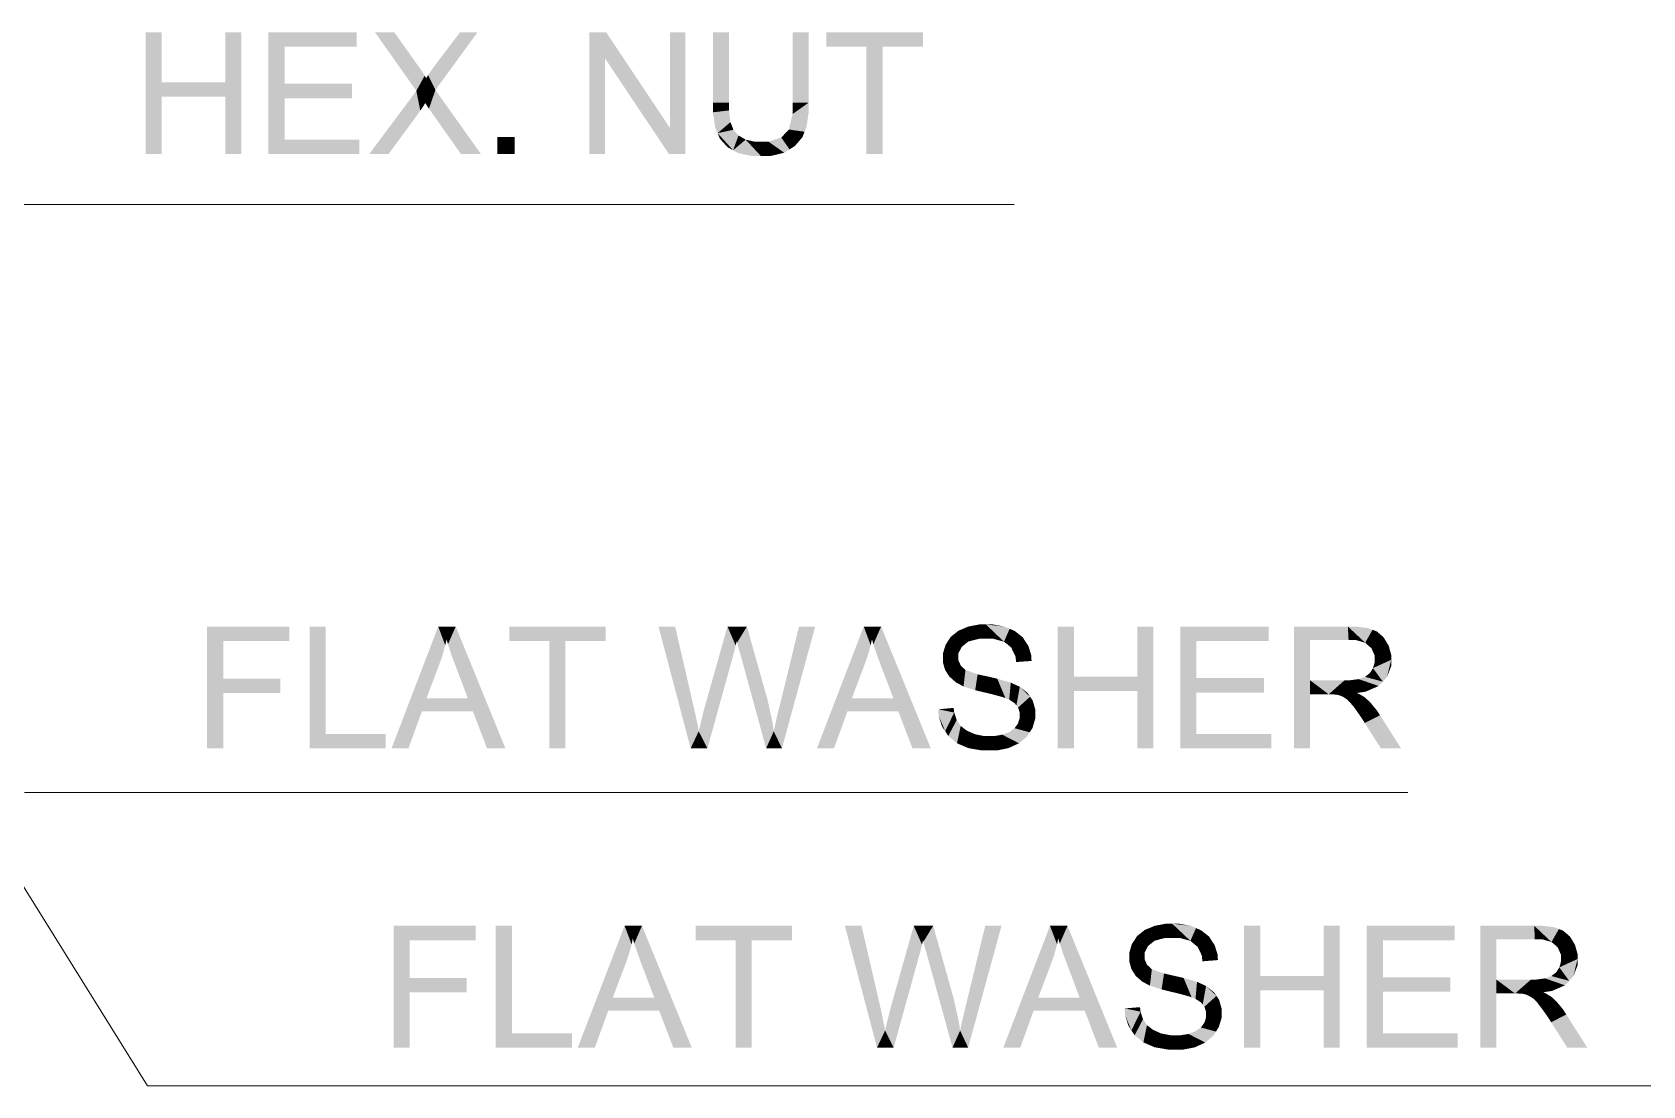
# Model space of a CAD drawing. Header units: millimetres. Extents: x 2 to 579, y 1 to 405.
# Drawn here: x 237.23 to 248.64, y 115.25 to 122.72 of the extents above; entities that cross this region are included whole.
import ezdxf

# ---------------------------------------------------------------- set-up
doc = ezdxf.new("R2010")
doc.units = ezdxf.units.MM
doc.linetypes.add('XKITLINE00', pattern=[0])
doc.layers.add('LinkedObject', color=7, linetype='Continuous', lineweight=0)

# ---------------------------------------------------------------- blocks, each defined once
blk = doc.blocks.new('*A4')
at = {"layer": 'LinkedObject'}
for points in [[(238.144, 122.367), (238.03, 121.858), (238.03, 122.722)], [(238.144, 122.367), (238.03, 122.722), (238.144, 122.722)], [(238.708, 122.722), (238.594, 122.367), (238.594, 122.722)], [(238.594, 122.265), (238.594, 122.367), (238.708, 122.722)], [(238.594, 122.265), (238.708, 122.722), (238.708, 121.858)], [(239.014, 122.356), (238.899, 121.858), (238.899, 122.722)], [(239.014, 122.356), (238.899, 122.722), (239.014, 122.62)], [(239.524, 122.62), (238.899, 122.722), (239.524, 122.722)], [(239.014, 122.62), (238.899, 122.722), (239.524, 122.62)], [(239.791, 122.722), (239.948, 122.306), (239.654, 122.722)], [(239.948, 122.501), (239.948, 122.306), (239.791, 122.722)], [(240.083, 122.312), (240.084, 122.492), (240.382, 122.722)], [(240.382, 122.722), (240.084, 122.492), (240.258, 122.722)], [(241.175, 122.722), (241.285, 122.536), (241.175, 121.858)], [(241.285, 122.536), (241.175, 122.722), (241.293, 122.722)], [(241.285, 122.536), (241.293, 122.722), (241.738, 121.858)], [(241.738, 121.858), (241.293, 122.722), (241.745, 122.044)], [(241.855, 122.722), (241.745, 122.044), (241.745, 122.722)], [(241.855, 121.858), (241.745, 122.044), (241.855, 122.722)], [(242.164, 122.722), (242.05, 122.223), (242.05, 122.722)], [(242.164, 122.223), (242.05, 122.223), (242.164, 122.722)], [(242.729, 122.722), (242.615, 122.223), (242.615, 122.722)], [(242.729, 122.223), (242.615, 122.223), (242.729, 122.722)], [(242.854, 122.722), (243.138, 122.62), (242.854, 122.62)], [(243.252, 122.62), (243.138, 122.62), (242.854, 122.722)], [(243.252, 122.62), (242.854, 122.722), (243.538, 122.722)], [(243.252, 122.62), (243.538, 122.722), (243.538, 122.62)], [(243.138, 121.858), (243.252, 122.62), (243.252, 121.858)], [(243.138, 122.62), (243.252, 122.62), (243.138, 121.858)], [(239.973, 122.467), (239.948, 122.306), (239.948, 122.501)], [(240.084, 122.492), (240.083, 122.312), (240.065, 122.466)], [(241.175, 121.858), (241.285, 122.536), (241.285, 121.858)], [(240.007, 122.414), (239.948, 122.306), (239.973, 122.467)], [(240.017, 122.395), (239.948, 122.306), (240.007, 122.414)], [(239.948, 122.306), (240.017, 122.395), (240.083, 122.312)], [(240.031, 122.418), (240.083, 122.312), (240.017, 122.395)], [(240.065, 122.466), (240.083, 122.312), (240.031, 122.418)], [(238.144, 122.265), (238.03, 121.858), (238.144, 122.367)], [(238.03, 121.858), (238.144, 122.265), (238.144, 121.858)], [(238.144, 122.367), (238.594, 122.265), (238.144, 122.265)], [(238.594, 122.367), (238.594, 122.265), (238.144, 122.367)], [(238.594, 122.265), (238.708, 121.858), (238.594, 121.858)], [(239.014, 122.254), (238.899, 121.858), (239.014, 122.356)], [(239.492, 122.254), (239.014, 122.356), (239.492, 122.356)], [(239.014, 122.254), (239.014, 122.356), (239.492, 122.254)], [(239.948, 122.306), (239.97, 122.157), (239.614, 121.858)], [(240.083, 122.312), (240.011, 122.219), (239.948, 122.306)], [(239.97, 122.157), (239.948, 122.306), (239.976, 122.166)], [(239.976, 122.166), (239.948, 122.306), (239.997, 122.197)], [(239.997, 122.197), (239.948, 122.306), (240.011, 122.219)], [(240.011, 122.219), (240.083, 122.312), (240.02, 122.206)], [(240.02, 122.206), (240.083, 122.312), (240.037, 122.179)], [(240.037, 122.179), (240.083, 122.312), (240.047, 122.166)], [(240.047, 122.166), (240.083, 122.312), (240.264, 121.858)], [(240.264, 121.858), (240.083, 122.312), (240.406, 121.858)], [(239.014, 121.96), (238.899, 121.858), (239.014, 122.254)], [(239.614, 121.858), (239.97, 122.157), (239.751, 121.858)], [(242.164, 122.223), (242.05, 122.154), (242.05, 122.223)], [(242.164, 122.167), (242.05, 122.154), (242.164, 122.223)], [(242.164, 122.167), (242.083, 122.006), (242.05, 122.154)], [(242.05, 122.154), (242.083, 122.006), (242.066, 122.046)], [(242.174, 122.084), (242.083, 122.006), (242.164, 122.167)], [(242.588, 122.032), (242.729, 122.223), (242.699, 122.016)], [(242.615, 122.142), (242.729, 122.223), (242.588, 122.032)], [(242.729, 122.223), (242.615, 122.142), (242.615, 122.223)], [(242.699, 122.016), (242.729, 122.223), (242.714, 122.054)], [(242.714, 122.054), (242.729, 122.223), (242.729, 122.158)], [(241.745, 122.044), (241.855, 121.858), (241.738, 121.858)], [(242.083, 122.006), (242.174, 122.084), (242.185, 122.057)], [(242.195, 122.03), (242.083, 122.006), (242.185, 122.057)], [(242.195, 122.03), (242.193, 121.885), (242.083, 122.006)], [(242.231, 121.989), (242.193, 121.885), (242.195, 122.03)], [(242.699, 122.016), (242.561, 122.003), (242.588, 122.032)], [(238.899, 121.858), (239.014, 121.96), (239.544, 121.858)], [(239.544, 121.858), (239.014, 121.96), (239.544, 121.96)], [(240.644, 121.979), (240.523, 121.858), (240.523, 121.979)], [(240.644, 121.858), (240.523, 121.858), (240.644, 121.979)], [(242.083, 122.006), (242.193, 121.885), (242.099, 121.967)], [(242.099, 121.967), (242.193, 121.885), (242.154, 121.906)], [(242.193, 121.885), (242.231, 121.989), (242.257, 121.975)], [(242.282, 121.96), (242.193, 121.885), (242.257, 121.975)], [(242.282, 121.96), (242.391, 121.843), (242.193, 121.885)], [(242.344, 121.946), (242.391, 121.843), (242.282, 121.96)], [(242.391, 121.843), (242.344, 121.946), (242.381, 121.946)], [(242.444, 121.946), (242.391, 121.843), (242.381, 121.946)], [(242.391, 121.843), (242.444, 121.946), (242.454, 121.843)], [(242.593, 121.891), (242.444, 121.946), (242.534, 121.975)], [(242.555, 121.867), (242.444, 121.946), (242.593, 121.891)], [(242.454, 121.843), (242.444, 121.946), (242.555, 121.867)], [(242.561, 122.003), (242.631, 121.915), (242.534, 121.975)], [(242.534, 121.975), (242.631, 121.915), (242.593, 121.891)], [(242.685, 121.978), (242.561, 122.003), (242.699, 122.016)], [(242.631, 121.915), (242.561, 122.003), (242.685, 121.978)], [(242.193, 121.885), (242.391, 121.843), (242.231, 121.864)], [(242.231, 121.864), (242.391, 121.843), (242.331, 121.843)], [(238.579, 118.138), (238.465, 117.644), (238.465, 118.508)], [(238.579, 118.138), (238.465, 118.508), (238.579, 118.406)], [(239.047, 118.406), (238.465, 118.508), (239.047, 118.508)], [(238.579, 118.406), (238.465, 118.508), (239.047, 118.406)], [(239.305, 118.508), (239.191, 117.644), (239.191, 118.508)], [(239.305, 117.746), (239.191, 117.644), (239.305, 118.508)], [(240.103, 118.508), (240.115, 118.252), (239.772, 117.644)], [(240.115, 118.252), (240.103, 118.508), (240.13, 118.293)], [(240.13, 118.293), (240.103, 118.508), (240.153, 118.375)], [(240.153, 118.375), (240.103, 118.508), (240.162, 118.417)], [(240.227, 118.508), (240.162, 118.417), (240.103, 118.508)], [(240.162, 118.417), (240.227, 118.508), (240.172, 118.382)], [(240.172, 118.382), (240.227, 118.508), (240.202, 118.292)], [(240.202, 118.292), (240.227, 118.508), (240.223, 118.237)], [(240.223, 118.237), (240.227, 118.508), (240.313, 117.999)], [(240.313, 117.999), (240.227, 118.508), (240.349, 117.906)], [(240.349, 117.906), (240.227, 118.508), (240.579, 117.644)], [(240.606, 118.508), (240.89, 118.406), (240.606, 118.406)], [(241.004, 118.406), (240.89, 118.406), (240.606, 118.508)], [(241.004, 118.406), (240.606, 118.508), (241.29, 118.508)], [(241.004, 118.406), (241.29, 118.508), (241.29, 118.406)], [(241.782, 118.508), (241.892, 117.644), (241.664, 118.508)], [(241.913, 117.941), (241.892, 117.644), (241.782, 118.508)], [(242.153, 118.508), (242.193, 118.302), (241.988, 117.924)], [(242.193, 118.302), (242.153, 118.508), (242.198, 118.323)], [(242.198, 118.323), (242.153, 118.508), (242.211, 118.374)], [(242.211, 118.374), (242.153, 118.508), (242.219, 118.404)], [(242.291, 118.508), (242.219, 118.404), (242.153, 118.508)], [(242.219, 118.404), (242.291, 118.508), (242.221, 118.394)], [(242.221, 118.394), (242.291, 118.508), (242.235, 118.343)], [(242.235, 118.343), (242.291, 118.508), (242.247, 118.302)], [(242.247, 118.302), (242.291, 118.508), (242.414, 118.07)], [(242.775, 118.508), (242.525, 117.952), (242.66, 118.508)], [(242.539, 117.644), (242.525, 117.952), (242.775, 118.508)], [(243.119, 118.508), (243.13, 118.252), (242.787, 117.644)], [(243.13, 118.252), (243.119, 118.508), (243.145, 118.293)], [(243.145, 118.293), (243.119, 118.508), (243.168, 118.375)], [(243.168, 118.375), (243.119, 118.508), (243.177, 118.417)], [(243.242, 118.508), (243.177, 118.417), (243.119, 118.508)], [(243.177, 118.417), (243.242, 118.508), (243.187, 118.382)], [(243.187, 118.382), (243.242, 118.508), (243.218, 118.292)], [(243.218, 118.292), (243.242, 118.508), (243.238, 118.237)], [(243.238, 118.237), (243.242, 118.508), (243.329, 117.999)], [(243.329, 117.999), (243.242, 118.508), (243.364, 117.906)], [(243.364, 117.906), (243.242, 118.508), (243.594, 117.644)], [(243.861, 118.402), (243.79, 118.478), (243.826, 118.493)], [(243.861, 118.508), (243.937, 118.421), (243.826, 118.493)], [(243.826, 118.493), (243.937, 118.421), (243.861, 118.402)], [(243.94, 118.523), (243.937, 118.421), (243.861, 118.508)], [(243.984, 118.523), (243.937, 118.421), (243.94, 118.523)], [(243.937, 118.421), (243.984, 118.523), (243.988, 118.421)], [(243.984, 118.523), (244.038, 118.421), (243.988, 118.421)], [(244.117, 118.507), (243.984, 118.523), (244.032, 118.523)], [(244.153, 118.492), (243.984, 118.523), (244.117, 118.507)], [(244.113, 118.4), (243.984, 118.523), (244.153, 118.492)], [(244.038, 118.421), (243.984, 118.523), (244.113, 118.4)], [(244.153, 118.492), (244.139, 118.38), (244.113, 118.4)], [(244.19, 118.476), (244.139, 118.38), (244.153, 118.492)], [(244.608, 118.153), (244.494, 117.644), (244.494, 118.508)], [(244.608, 118.153), (244.494, 118.508), (244.608, 118.508)], [(245.171, 118.508), (245.057, 118.153), (245.057, 118.508)], [(245.057, 118.051), (245.057, 118.153), (245.171, 118.508)], [(245.057, 118.051), (245.171, 118.508), (245.171, 117.644)], [(245.477, 118.142), (245.363, 117.644), (245.363, 118.508)], [(245.477, 118.142), (245.363, 118.508), (245.477, 118.406)], [(245.988, 118.406), (245.363, 118.508), (245.988, 118.508)], [(245.477, 118.406), (245.363, 118.508), (245.988, 118.406)], [(246.282, 118.127), (246.168, 117.644), (246.168, 118.508)], [(246.168, 118.508), (246.282, 118.413), (246.282, 118.127)], [(246.555, 118.413), (246.168, 118.508), (246.55, 118.508)], [(246.282, 118.413), (246.168, 118.508), (246.555, 118.413)], [(246.55, 118.508), (246.603, 118.413), (246.555, 118.413)], [(246.695, 118.496), (246.55, 118.508), (246.608, 118.508)], [(246.725, 118.485), (246.55, 118.508), (246.695, 118.496)], [(246.673, 118.393), (246.55, 118.508), (246.725, 118.485)], [(246.603, 118.413), (246.55, 118.508), (246.673, 118.393)], [(240.89, 117.644), (241.004, 118.406), (241.004, 117.644)], [(240.89, 118.406), (241.004, 118.406), (240.89, 117.644)], [(243.717, 118.407), (243.68, 118.284), (243.699, 118.378)], [(243.814, 118.364), (243.68, 118.284), (243.717, 118.407)], [(243.699, 118.378), (243.68, 118.284), (243.68, 118.317)], [(243.736, 118.435), (243.837, 118.383), (243.717, 118.407)], [(243.717, 118.407), (243.837, 118.383), (243.814, 118.364)], [(243.79, 118.478), (243.837, 118.383), (243.736, 118.435)], [(243.837, 118.383), (243.79, 118.478), (243.861, 118.402)], [(244.139, 118.38), (244.19, 118.476), (244.164, 118.359)], [(244.164, 118.359), (244.19, 118.476), (244.266, 118.4)], [(244.266, 118.4), (244.194, 118.297), (244.164, 118.359)], [(244.266, 118.4), (244.19, 118.476), (244.246, 118.431)], [(244.286, 118.37), (244.194, 118.297), (244.266, 118.4)], [(246.725, 118.485), (246.695, 118.373), (246.673, 118.393)], [(246.755, 118.473), (246.695, 118.373), (246.725, 118.485)], [(246.695, 118.373), (246.755, 118.473), (246.717, 118.354)], [(246.717, 118.354), (246.755, 118.473), (246.821, 118.402)], [(246.821, 118.402), (246.74, 118.303), (246.717, 118.354)], [(246.839, 118.373), (246.74, 118.303), (246.821, 118.402)], [(246.821, 118.402), (246.755, 118.473), (246.803, 118.432)], [(241.988, 117.924), (242.193, 118.302), (242.011, 117.644)], [(242.414, 118.07), (242.427, 117.644), (242.247, 118.302)], [(243.79, 118.319), (243.68, 118.284), (243.814, 118.364)], [(243.68, 118.284), (243.79, 118.319), (243.79, 118.292)], [(243.79, 118.268), (243.68, 118.284), (243.79, 118.292)], [(243.68, 118.284), (243.79, 118.268), (243.68, 118.254)], [(243.68, 118.254), (243.79, 118.268), (243.695, 118.201)], [(243.695, 118.201), (243.79, 118.268), (243.71, 118.177)], [(243.71, 118.177), (243.79, 118.268), (243.807, 118.23)], [(244.307, 118.302), (244.194, 118.297), (244.286, 118.37)], [(244.308, 118.264), (244.194, 118.297), (244.307, 118.302)], [(244.194, 118.297), (244.308, 118.264), (244.199, 118.256)], [(246.728, 118.213), (246.857, 118.272), (246.798, 118.117)], [(246.74, 118.252), (246.857, 118.272), (246.728, 118.213)], [(246.857, 118.308), (246.74, 118.303), (246.839, 118.373)], [(246.857, 118.272), (246.74, 118.303), (246.857, 118.308)], [(246.74, 118.303), (246.857, 118.272), (246.74, 118.272)], [(246.857, 118.272), (246.74, 118.252), (246.74, 118.272)], [(246.798, 118.117), (246.857, 118.272), (246.827, 118.149)], [(246.827, 118.149), (246.857, 118.272), (246.857, 118.226)], [(239.772, 117.644), (240.115, 118.252), (240.02, 117.999)], [(242.787, 117.644), (243.13, 118.252), (243.035, 117.999)], [(243.807, 118.23), (243.772, 118.112), (243.71, 118.177)], [(243.71, 118.177), (243.772, 118.112), (243.726, 118.153)], [(243.823, 118.215), (243.772, 118.112), (243.807, 118.23)], [(243.772, 118.112), (243.823, 118.215), (243.802, 118.096)], [(243.802, 118.096), (243.823, 118.215), (243.84, 118.2)], [(243.802, 118.096), (243.84, 118.2), (243.826, 118.083)], [(243.826, 118.083), (243.84, 118.2), (243.909, 118.056)], [(243.909, 118.056), (243.84, 118.2), (243.926, 118.169)], [(243.909, 118.056), (243.926, 118.169), (243.969, 118.042)], [(243.969, 118.042), (243.926, 118.169), (243.996, 118.154)], [(243.969, 118.042), (243.996, 118.154), (244.028, 118.028)], [(244.028, 118.028), (243.996, 118.154), (244.065, 118.138)], [(244.608, 118.051), (244.494, 117.644), (244.608, 118.153)], [(244.608, 118.153), (245.057, 118.051), (244.608, 118.051)], [(245.057, 118.153), (245.057, 118.051), (244.608, 118.153)], [(246.672, 118.151), (246.798, 118.117), (246.649, 118.143)], [(246.798, 118.117), (246.672, 118.151), (246.705, 118.177)], [(246.717, 118.195), (246.798, 118.117), (246.705, 118.177)], [(246.728, 118.213), (246.798, 118.117), (246.717, 118.195)], [(238.579, 118.036), (238.465, 117.644), (238.579, 118.138)], [(238.465, 117.644), (238.579, 118.036), (238.579, 117.644)], [(238.984, 118.036), (238.579, 118.138), (238.984, 118.138)], [(238.579, 118.036), (238.579, 118.138), (238.984, 118.036)], [(242.437, 117.989), (242.427, 117.644), (242.414, 118.07)], [(244.028, 118.028), (244.065, 118.138), (244.105, 118.007)], [(244.105, 118.007), (244.065, 118.138), (244.123, 118)], [(244.123, 118), (244.065, 118.138), (244.15, 117.99)], [(244.161, 118.11), (244.15, 117.99), (244.065, 118.138)], [(244.187, 118.098), (244.15, 117.99), (244.161, 118.11)], [(244.15, 117.99), (244.187, 118.098), (244.189, 117.964)], [(244.189, 117.964), (244.187, 118.098), (244.225, 118.081)], [(244.189, 117.964), (244.225, 118.081), (244.201, 117.949)], [(244.201, 117.949), (244.225, 118.081), (244.213, 117.934)], [(244.225, 118.081), (244.298, 118.01), (244.213, 117.934)], [(244.298, 118.01), (244.225, 118.081), (244.28, 118.037)], [(244.494, 117.644), (244.608, 118.051), (244.608, 117.644)], [(245.057, 118.051), (245.171, 117.644), (245.057, 117.644)], [(245.477, 118.04), (245.363, 117.644), (245.477, 118.142)], [(245.477, 117.746), (245.363, 117.644), (245.477, 118.04)], [(245.956, 118.04), (245.477, 118.142), (245.956, 118.142)], [(245.477, 118.04), (245.477, 118.142), (245.956, 118.04)], [(246.282, 118.127), (246.282, 118.027), (246.168, 117.644)], [(246.414, 118.027), (246.282, 118.127), (246.527, 118.127)], [(246.282, 118.027), (246.282, 118.127), (246.414, 118.027)], [(246.414, 118.027), (246.527, 118.127), (246.436, 118.027)], [(246.436, 118.027), (246.527, 118.127), (246.468, 118.025)], [(246.468, 118.025), (246.527, 118.127), (246.478, 118.023)], [(246.478, 118.023), (246.527, 118.127), (246.491, 118.02)], [(246.491, 118.02), (246.527, 118.127), (246.517, 118.009)], [(246.517, 118.009), (246.527, 118.127), (246.566, 118.127)], [(246.517, 118.009), (246.566, 118.127), (246.53, 118)], [(246.566, 118.127), (246.614, 118.037), (246.53, 118)], [(246.53, 118), (246.614, 118.037), (246.542, 117.992)], [(246.614, 118.037), (246.571, 117.963), (246.542, 117.992)], [(246.627, 118.135), (246.614, 118.037), (246.566, 118.127)], [(246.637, 118.026), (246.571, 117.963), (246.614, 118.037)], [(246.614, 118.037), (246.627, 118.135), (246.676, 118.046)], [(246.649, 118.143), (246.798, 118.117), (246.627, 118.135)], [(246.768, 118.086), (246.627, 118.135), (246.798, 118.117)], [(246.676, 118.046), (246.627, 118.135), (246.768, 118.086)], [(239.987, 117.906), (239.772, 117.644), (240.02, 117.999)], [(240.02, 117.999), (240.349, 117.906), (239.987, 117.906)], [(240.313, 117.999), (240.349, 117.906), (240.02, 117.999)], [(241.923, 117.897), (241.892, 117.644), (241.913, 117.941)], [(241.988, 117.924), (242.011, 117.644), (241.985, 117.914)], [(242.471, 117.836), (242.427, 117.644), (242.437, 117.989)], [(242.525, 117.952), (242.539, 117.644), (242.511, 117.899)], [(243.003, 117.906), (242.787, 117.644), (243.035, 117.999)], [(243.035, 117.999), (243.364, 117.906), (243.003, 117.906)], [(243.329, 117.999), (243.364, 117.906), (243.035, 117.999)], [(243.76, 117.898), (243.648, 117.921), (243.756, 117.931)], [(243.648, 117.921), (243.696, 117.766), (243.649, 117.878)], [(243.76, 117.898), (243.696, 117.766), (243.648, 117.921)], [(244.213, 117.934), (244.298, 118.01), (244.224, 117.898)], [(244.224, 117.898), (244.298, 118.01), (244.316, 117.984)], [(244.224, 117.898), (244.316, 117.984), (244.224, 117.878)], [(244.224, 117.878), (244.316, 117.984), (244.224, 117.858)], [(244.316, 117.984), (244.334, 117.888), (244.224, 117.858)], [(244.334, 117.888), (244.316, 117.984), (244.334, 117.922)], [(246.168, 117.644), (246.282, 118.027), (246.282, 117.644)], [(246.571, 117.963), (246.637, 118.026), (246.588, 117.943)], [(246.588, 117.943), (246.637, 118.026), (246.604, 117.922)], [(246.604, 117.922), (246.637, 118.026), (246.683, 117.994)], [(246.683, 117.994), (246.645, 117.863), (246.604, 117.922)], [(246.683, 117.994), (246.637, 118.026), (246.671, 118.005)], [(246.708, 117.971), (246.645, 117.863), (246.683, 117.994)], [(246.755, 117.914), (246.645, 117.863), (246.708, 117.971)], [(239.772, 117.644), (239.987, 117.906), (239.892, 117.644)], [(240.349, 117.906), (240.579, 117.644), (240.449, 117.644)], [(241.942, 117.808), (241.892, 117.644), (241.923, 117.897)], [(241.949, 117.765), (241.892, 117.644), (241.942, 117.808)], [(241.966, 117.834), (242.011, 117.644), (241.949, 117.765)], [(241.985, 117.914), (242.011, 117.644), (241.966, 117.834)], [(242.481, 117.765), (242.427, 117.644), (242.471, 117.836)], [(242.49, 117.806), (242.539, 117.644), (242.481, 117.765)], [(242.511, 117.899), (242.539, 117.644), (242.49, 117.806)], [(242.787, 117.644), (243.003, 117.906), (242.908, 117.644)], [(243.364, 117.906), (243.594, 117.644), (243.464, 117.644)], [(243.649, 117.878), (243.696, 117.766), (243.673, 117.8)], [(243.778, 117.845), (243.696, 117.766), (243.76, 117.898)], [(243.696, 117.766), (243.778, 117.845), (243.718, 117.732)], [(243.718, 117.732), (243.778, 117.845), (243.78, 117.68)], [(243.792, 117.824), (243.78, 117.68), (243.778, 117.845)], [(243.806, 117.803), (243.78, 117.68), (243.792, 117.824)], [(243.806, 117.803), (243.82, 117.663), (243.78, 117.68)], [(243.849, 117.77), (243.82, 117.663), (243.806, 117.803)], [(244.2, 117.804), (244.315, 117.788), (244.188, 117.787)], [(244.212, 117.821), (244.315, 117.788), (244.2, 117.804)], [(244.212, 117.821), (244.334, 117.888), (244.315, 117.788)], [(244.224, 117.858), (244.334, 117.888), (244.212, 117.821)], [(244.315, 117.788), (244.334, 117.888), (244.334, 117.853)], [(246.645, 117.863), (246.755, 117.914), (246.67, 117.824)], [(246.67, 117.824), (246.755, 117.914), (246.778, 117.879)], [(246.67, 117.824), (246.778, 117.879), (246.784, 117.644)], [(246.784, 117.644), (246.778, 117.879), (246.927, 117.644)], [(239.191, 117.644), (239.305, 117.746), (239.73, 117.644)], [(239.73, 117.644), (239.305, 117.746), (239.73, 117.746)], [(241.949, 117.765), (242.011, 117.644), (241.892, 117.644)], [(242.481, 117.765), (242.539, 117.644), (242.427, 117.644)], [(243.82, 117.663), (243.849, 117.77), (243.859, 117.646)], [(243.878, 117.757), (243.859, 117.646), (243.849, 117.77)], [(243.908, 117.744), (243.859, 117.646), (243.878, 117.757)], [(243.908, 117.744), (243.957, 117.629), (243.859, 117.646)], [(243.974, 117.731), (243.957, 117.629), (243.908, 117.744)], [(243.974, 117.731), (244.016, 117.629), (243.957, 117.629)], [(244.011, 117.731), (244.016, 117.629), (243.974, 117.731)], [(244.011, 117.731), (244.062, 117.629), (244.016, 117.629)], [(244.043, 117.731), (244.062, 117.629), (244.011, 117.731)], [(244.101, 117.741), (244.182, 117.663), (244.043, 117.731)], [(244.043, 117.731), (244.182, 117.663), (244.062, 117.629)], [(244.126, 117.751), (244.275, 117.727), (244.101, 117.741)], [(244.219, 117.68), (244.101, 117.741), (244.275, 117.727)], [(244.182, 117.663), (244.101, 117.741), (244.219, 117.68)], [(244.151, 117.76), (244.275, 117.727), (244.126, 117.751)], [(244.188, 117.787), (244.295, 117.758), (244.151, 117.76)], [(244.151, 117.76), (244.295, 117.758), (244.275, 117.727)], [(244.295, 117.758), (244.188, 117.787), (244.315, 117.788)], [(245.363, 117.644), (245.477, 117.746), (246.008, 117.644)], [(246.008, 117.644), (245.477, 117.746), (246.008, 117.746)], [(244.062, 117.629), (244.182, 117.663), (244.145, 117.646)], [(239.9, 116.016), (239.786, 115.522), (239.786, 116.386)], [(239.9, 116.016), (239.786, 116.386), (239.9, 116.284)], [(240.368, 116.284), (239.786, 116.386), (240.368, 116.386)], [(239.9, 116.284), (239.786, 116.386), (240.368, 116.284)], [(240.625, 116.386), (240.511, 115.522), (240.511, 116.386)], [(240.625, 115.624), (240.511, 115.522), (240.625, 116.386)], [(241.424, 116.386), (241.436, 116.13), (241.092, 115.522)], [(241.436, 116.13), (241.424, 116.386), (241.45, 116.171)], [(241.45, 116.171), (241.424, 116.386), (241.474, 116.254)], [(241.474, 116.254), (241.424, 116.386), (241.482, 116.296)], [(241.547, 116.386), (241.482, 116.296), (241.424, 116.386)], [(241.482, 116.296), (241.547, 116.386), (241.492, 116.26)], [(241.492, 116.26), (241.547, 116.386), (241.523, 116.17)], [(241.523, 116.17), (241.547, 116.386), (241.543, 116.116)], [(241.543, 116.116), (241.547, 116.386), (241.634, 115.877)], [(241.634, 115.877), (241.547, 116.386), (241.669, 115.784)], [(241.669, 115.784), (241.547, 116.386), (241.9, 115.522)], [(241.927, 116.386), (242.211, 116.284), (241.927, 116.284)], [(242.325, 116.284), (242.211, 116.284), (241.927, 116.386)], [(242.325, 116.284), (241.927, 116.386), (242.611, 116.386)], [(242.325, 116.284), (242.611, 116.386), (242.611, 116.284)], [(243.103, 116.386), (243.213, 115.522), (242.985, 116.386)], [(243.234, 115.82), (243.213, 115.522), (243.103, 116.386)], [(243.473, 116.386), (243.513, 116.18), (243.309, 115.803)], [(243.513, 116.18), (243.473, 116.386), (243.519, 116.201)], [(243.519, 116.201), (243.473, 116.386), (243.532, 116.252)], [(243.532, 116.252), (243.473, 116.386), (243.539, 116.282)], [(243.611, 116.386), (243.539, 116.282), (243.473, 116.386)], [(243.539, 116.282), (243.611, 116.386), (243.541, 116.272)], [(243.541, 116.272), (243.611, 116.386), (243.555, 116.221)], [(243.555, 116.221), (243.611, 116.386), (243.567, 116.18)], [(243.567, 116.18), (243.611, 116.386), (243.734, 115.949)], [(244.095, 116.386), (243.845, 115.831), (243.98, 116.386)], [(243.859, 115.522), (243.845, 115.831), (244.095, 116.386)], [(244.439, 116.386), (244.451, 116.13), (244.108, 115.522)], [(244.451, 116.13), (244.439, 116.386), (244.466, 116.171)], [(244.466, 116.171), (244.439, 116.386), (244.489, 116.254)], [(244.489, 116.254), (244.439, 116.386), (244.497, 116.296)], [(244.563, 116.386), (244.497, 116.296), (244.439, 116.386)], [(244.497, 116.296), (244.563, 116.386), (244.508, 116.26)], [(244.508, 116.26), (244.563, 116.386), (244.538, 116.17)], [(244.538, 116.17), (244.563, 116.386), (244.559, 116.116)], [(244.559, 116.116), (244.563, 116.386), (244.649, 115.877)], [(244.649, 115.877), (244.563, 116.386), (244.685, 115.784)], [(244.685, 115.784), (244.563, 116.386), (244.915, 115.522)], [(245.111, 116.357), (245.158, 116.262), (245.056, 116.313)], [(245.182, 116.281), (245.111, 116.357), (245.146, 116.371)], [(245.158, 116.262), (245.111, 116.357), (245.182, 116.281)], [(245.182, 116.386), (245.257, 116.3), (245.146, 116.371)], [(245.146, 116.371), (245.257, 116.3), (245.182, 116.281)], [(245.261, 116.401), (245.257, 116.3), (245.182, 116.386)], [(245.305, 116.401), (245.257, 116.3), (245.261, 116.401)], [(245.257, 116.3), (245.305, 116.401), (245.309, 116.3)], [(245.305, 116.401), (245.359, 116.3), (245.309, 116.3)], [(245.437, 116.385), (245.305, 116.401), (245.352, 116.401)], [(245.474, 116.37), (245.305, 116.401), (245.437, 116.385)], [(245.434, 116.279), (245.305, 116.401), (245.474, 116.37)], [(245.359, 116.3), (245.305, 116.401), (245.434, 116.279)], [(245.474, 116.37), (245.459, 116.258), (245.434, 116.279)], [(245.51, 116.354), (245.459, 116.258), (245.474, 116.37)], [(245.459, 116.258), (245.51, 116.354), (245.485, 116.237)], [(245.485, 116.237), (245.51, 116.354), (245.586, 116.279)], [(245.586, 116.279), (245.51, 116.354), (245.567, 116.309)], [(245.929, 116.031), (245.815, 115.522), (245.815, 116.386)], [(245.929, 116.031), (245.815, 116.386), (245.929, 116.386)], [(246.492, 116.386), (246.378, 116.031), (246.378, 116.386)], [(246.378, 115.929), (246.378, 116.031), (246.492, 116.386)], [(246.378, 115.929), (246.492, 116.386), (246.492, 115.522)], [(246.798, 116.02), (246.684, 115.522), (246.684, 116.386)], [(246.798, 116.02), (246.684, 116.386), (246.798, 116.284)], [(247.308, 116.284), (246.684, 116.386), (247.308, 116.386)], [(246.798, 116.284), (246.684, 116.386), (247.308, 116.284)], [(247.602, 116.005), (247.488, 115.522), (247.488, 116.386)], [(247.488, 116.386), (247.602, 116.291), (247.602, 116.005)], [(247.875, 116.291), (247.488, 116.386), (247.871, 116.386)], [(247.602, 116.291), (247.488, 116.386), (247.875, 116.291)], [(247.871, 116.386), (247.923, 116.291), (247.875, 116.291)], [(248.016, 116.375), (247.871, 116.386), (247.928, 116.386)], [(248.046, 116.363), (247.871, 116.386), (248.016, 116.375)], [(247.993, 116.271), (247.871, 116.386), (248.046, 116.363)], [(247.923, 116.291), (247.871, 116.386), (247.993, 116.271)], [(248.046, 116.363), (248.016, 116.252), (247.993, 116.271)], [(248.076, 116.351), (248.016, 116.252), (248.046, 116.363)], [(248.016, 116.252), (248.076, 116.351), (248.038, 116.232)], [(248.038, 116.232), (248.076, 116.351), (248.142, 116.281)], [(248.142, 116.281), (248.076, 116.351), (248.124, 116.31)], [(242.211, 115.522), (242.325, 116.284), (242.325, 115.522)], [(242.211, 116.284), (242.325, 116.284), (242.211, 115.522)], [(245.038, 116.285), (245.001, 116.163), (245.019, 116.257)], [(245.134, 116.243), (245.001, 116.163), (245.038, 116.285)], [(245.019, 116.257), (245.001, 116.163), (245.001, 116.195)], [(245.11, 116.197), (245.001, 116.163), (245.134, 116.243)], [(245.056, 116.313), (245.158, 116.262), (245.038, 116.285)], [(245.038, 116.285), (245.158, 116.262), (245.134, 116.243)], [(245.586, 116.279), (245.515, 116.175), (245.485, 116.237)], [(245.606, 116.249), (245.515, 116.175), (245.586, 116.279)], [(245.627, 116.181), (245.515, 116.175), (245.606, 116.249)], [(248.142, 116.281), (248.06, 116.182), (248.038, 116.232)], [(248.16, 116.251), (248.06, 116.182), (248.142, 116.281)], [(248.178, 116.186), (248.06, 116.182), (248.16, 116.251)], [(241.092, 115.522), (241.436, 116.13), (241.34, 115.877)], [(243.309, 115.803), (243.513, 116.18), (243.331, 115.522)], [(243.734, 115.949), (243.748, 115.522), (243.567, 116.18)], [(244.108, 115.522), (244.451, 116.13), (244.356, 115.877)], [(245.001, 116.163), (245.11, 116.197), (245.11, 116.17)], [(245.11, 116.147), (245.001, 116.163), (245.11, 116.17)], [(245.001, 116.163), (245.11, 116.147), (245.001, 116.133)], [(245.001, 116.133), (245.11, 116.147), (245.016, 116.079)], [(245.016, 116.079), (245.11, 116.147), (245.031, 116.055)], [(245.031, 116.055), (245.11, 116.147), (245.127, 116.109)], [(245.127, 116.109), (245.092, 115.991), (245.031, 116.055)], [(245.144, 116.094), (245.092, 115.991), (245.127, 116.109)], [(245.092, 115.991), (245.144, 116.094), (245.123, 115.974)], [(245.123, 115.974), (245.144, 116.094), (245.161, 116.078)], [(245.629, 116.143), (245.515, 116.175), (245.627, 116.181)], [(245.515, 116.175), (245.629, 116.143), (245.519, 116.134)], [(248.049, 116.091), (248.118, 115.996), (248.037, 116.073)], [(248.049, 116.091), (248.178, 116.151), (248.118, 115.996)], [(248.06, 116.13), (248.178, 116.151), (248.049, 116.091)], [(248.178, 116.151), (248.06, 116.182), (248.178, 116.186)], [(248.06, 116.182), (248.178, 116.151), (248.06, 116.151)], [(248.178, 116.151), (248.06, 116.13), (248.06, 116.151)], [(248.118, 115.996), (248.178, 116.151), (248.148, 116.027)], [(248.148, 116.027), (248.178, 116.151), (248.178, 116.105)], [(239.9, 115.915), (239.786, 115.522), (239.9, 116.016)], [(240.305, 115.915), (239.9, 116.016), (240.305, 116.016)], [(239.9, 115.915), (239.9, 116.016), (240.305, 115.915)], [(245.031, 116.055), (245.092, 115.991), (245.046, 116.031)], [(245.123, 115.974), (245.161, 116.078), (245.147, 115.962)], [(245.147, 115.962), (245.161, 116.078), (245.23, 115.935)], [(245.23, 115.935), (245.161, 116.078), (245.247, 116.048)], [(245.23, 115.935), (245.247, 116.048), (245.289, 115.92)], [(245.289, 115.92), (245.247, 116.048), (245.316, 116.032)], [(245.289, 115.92), (245.316, 116.032), (245.349, 115.906)], [(245.349, 115.906), (245.316, 116.032), (245.386, 116.016)], [(245.349, 115.906), (245.386, 116.016), (245.426, 115.885)], [(245.426, 115.885), (245.386, 116.016), (245.443, 115.878)], [(245.443, 115.878), (245.386, 116.016), (245.47, 115.868)], [(245.481, 115.989), (245.47, 115.868), (245.386, 116.016)], [(245.507, 115.977), (245.47, 115.868), (245.481, 115.989)], [(245.47, 115.868), (245.507, 115.977), (245.509, 115.843)], [(245.509, 115.843), (245.507, 115.977), (245.545, 115.959)], [(245.929, 115.929), (245.815, 115.522), (245.929, 116.031)], [(245.929, 116.031), (246.378, 115.929), (245.929, 115.929)], [(246.378, 116.031), (246.378, 115.929), (245.929, 116.031)], [(246.798, 115.918), (246.684, 115.522), (246.798, 116.02)], [(247.277, 115.918), (246.798, 116.02), (247.277, 116.02)], [(246.798, 115.918), (246.798, 116.02), (247.277, 115.918)], [(247.602, 116.005), (247.602, 115.906), (247.488, 115.522)], [(247.735, 115.906), (247.602, 116.005), (247.848, 116.005)], [(247.602, 115.906), (247.602, 116.005), (247.735, 115.906)], [(247.735, 115.906), (247.848, 116.005), (247.757, 115.906)], [(247.757, 115.906), (247.848, 116.005), (247.788, 115.904)], [(247.788, 115.904), (247.848, 116.005), (247.798, 115.902)], [(247.798, 115.902), (247.848, 116.005), (247.811, 115.899)], [(247.811, 115.899), (247.848, 116.005), (247.837, 115.887)], [(247.837, 115.887), (247.848, 116.005), (247.887, 116.005)], [(247.837, 115.887), (247.887, 116.005), (247.85, 115.879)], [(247.887, 116.005), (247.935, 115.915), (247.85, 115.879)], [(247.948, 116.013), (247.935, 115.915), (247.887, 116.005)], [(247.935, 115.915), (247.948, 116.013), (247.997, 115.924)], [(247.97, 116.021), (248.118, 115.996), (247.948, 116.013)], [(248.089, 115.964), (247.948, 116.013), (248.118, 115.996)], [(247.997, 115.924), (247.948, 116.013), (248.089, 115.964)], [(247.992, 116.03), (248.118, 115.996), (247.97, 116.021)], [(248.118, 115.996), (247.992, 116.03), (248.026, 116.055)], [(248.037, 116.073), (248.118, 115.996), (248.026, 116.055)], [(239.786, 115.522), (239.9, 115.915), (239.9, 115.522)], [(241.308, 115.784), (241.092, 115.522), (241.34, 115.877)], [(241.34, 115.877), (241.669, 115.784), (241.308, 115.784)], [(241.634, 115.877), (241.669, 115.784), (241.34, 115.877)], [(243.757, 115.867), (243.748, 115.522), (243.734, 115.949)], [(243.791, 115.714), (243.748, 115.522), (243.757, 115.867)], [(244.323, 115.784), (244.108, 115.522), (244.356, 115.877)], [(244.356, 115.877), (244.685, 115.784), (244.323, 115.784)], [(244.649, 115.877), (244.685, 115.784), (244.356, 115.877)], [(245.509, 115.843), (245.545, 115.959), (245.521, 115.827)], [(245.521, 115.827), (245.545, 115.959), (245.533, 115.812)], [(245.545, 115.959), (245.619, 115.889), (245.533, 115.812)], [(245.533, 115.812), (245.619, 115.889), (245.545, 115.777)], [(245.619, 115.889), (245.545, 115.959), (245.601, 115.915)], [(245.545, 115.777), (245.619, 115.889), (245.637, 115.862)], [(245.815, 115.522), (245.929, 115.929), (245.929, 115.522)], [(246.378, 115.929), (246.492, 115.522), (246.378, 115.522)], [(246.798, 115.624), (246.684, 115.522), (246.798, 115.918)], [(247.488, 115.522), (247.602, 115.906), (247.602, 115.522)], [(247.85, 115.879), (247.935, 115.915), (247.863, 115.871)], [(247.935, 115.915), (247.892, 115.842), (247.863, 115.871)], [(247.957, 115.904), (247.892, 115.842), (247.935, 115.915)], [(247.892, 115.842), (247.957, 115.904), (247.908, 115.821)], [(247.908, 115.821), (247.957, 115.904), (247.924, 115.8)], [(247.924, 115.8), (247.957, 115.904), (248.004, 115.872)], [(248.004, 115.872), (247.966, 115.741), (247.924, 115.8)], [(248.004, 115.872), (247.957, 115.904), (247.992, 115.883)], [(248.029, 115.849), (247.966, 115.741), (248.004, 115.872)], [(241.092, 115.522), (241.308, 115.784), (241.213, 115.522)], [(241.669, 115.784), (241.9, 115.522), (241.769, 115.522)], [(243.244, 115.775), (243.213, 115.522), (243.234, 115.82)], [(243.262, 115.687), (243.213, 115.522), (243.244, 115.775)], [(243.306, 115.792), (243.331, 115.522), (243.286, 115.712)], [(243.309, 115.803), (243.331, 115.522), (243.306, 115.792)], [(243.832, 115.778), (243.859, 115.522), (243.81, 115.684)], [(243.845, 115.831), (243.859, 115.522), (243.832, 115.778)], [(244.108, 115.522), (244.323, 115.784), (244.228, 115.522)], [(244.685, 115.784), (244.915, 115.522), (244.785, 115.522)], [(245.081, 115.777), (244.969, 115.8), (245.077, 115.809)], [(244.969, 115.8), (245.016, 115.644), (244.97, 115.756)], [(245.081, 115.777), (245.016, 115.644), (244.969, 115.8)], [(244.97, 115.756), (245.016, 115.644), (244.994, 115.679)], [(245.098, 115.723), (245.016, 115.644), (245.081, 115.777)], [(245.533, 115.699), (245.655, 115.766), (245.635, 115.667)], [(245.545, 115.736), (245.655, 115.766), (245.533, 115.699)], [(245.545, 115.777), (245.637, 115.862), (245.545, 115.756)], [(245.545, 115.756), (245.637, 115.862), (245.545, 115.736)], [(245.637, 115.862), (245.655, 115.766), (245.545, 115.736)], [(245.635, 115.667), (245.655, 115.766), (245.655, 115.732)], [(245.655, 115.766), (245.637, 115.862), (245.655, 115.801)], [(248.076, 115.792), (247.966, 115.741), (248.029, 115.849)], [(247.966, 115.741), (248.076, 115.792), (247.991, 115.702)], [(247.991, 115.702), (248.076, 115.792), (248.098, 115.757)], [(247.991, 115.702), (248.098, 115.757), (248.105, 115.522)], [(248.105, 115.522), (248.098, 115.757), (248.247, 115.522)], [(243.27, 115.643), (243.213, 115.522), (243.262, 115.687)], [(243.27, 115.643), (243.331, 115.522), (243.213, 115.522)], [(243.286, 115.712), (243.331, 115.522), (243.27, 115.643)], [(243.802, 115.643), (243.748, 115.522), (243.791, 115.714)], [(243.802, 115.643), (243.859, 115.522), (243.748, 115.522)], [(243.81, 115.684), (243.859, 115.522), (243.802, 115.643)], [(245.016, 115.644), (245.098, 115.723), (245.039, 115.61)], [(245.039, 115.61), (245.098, 115.723), (245.101, 115.559)], [(245.112, 115.703), (245.101, 115.559), (245.098, 115.723)], [(245.126, 115.682), (245.101, 115.559), (245.112, 115.703)], [(245.126, 115.682), (245.14, 115.542), (245.101, 115.559)], [(245.17, 115.648), (245.14, 115.542), (245.126, 115.682)], [(245.14, 115.542), (245.17, 115.648), (245.18, 115.525)], [(245.199, 115.635), (245.18, 115.525), (245.17, 115.648)], [(245.228, 115.622), (245.18, 115.525), (245.199, 115.635)], [(245.471, 115.639), (245.596, 115.606), (245.446, 115.629)], [(245.508, 115.665), (245.615, 115.636), (245.471, 115.639)], [(245.471, 115.639), (245.615, 115.636), (245.596, 115.606)], [(245.521, 115.682), (245.635, 115.667), (245.508, 115.665)], [(245.615, 115.636), (245.508, 115.665), (245.635, 115.667)], [(245.533, 115.699), (245.635, 115.667), (245.521, 115.682)], [(240.511, 115.522), (240.625, 115.624), (241.051, 115.522)], [(241.051, 115.522), (240.625, 115.624), (241.051, 115.624)], [(245.228, 115.622), (245.278, 115.508), (245.18, 115.525)], [(245.294, 115.61), (245.278, 115.508), (245.228, 115.622)], [(245.294, 115.61), (245.336, 115.508), (245.278, 115.508)], [(245.331, 115.61), (245.336, 115.508), (245.294, 115.61)], [(245.331, 115.61), (245.382, 115.508), (245.336, 115.508)], [(245.364, 115.61), (245.382, 115.508), (245.331, 115.61)], [(245.421, 115.619), (245.502, 115.541), (245.364, 115.61)], [(245.364, 115.61), (245.502, 115.541), (245.382, 115.508)], [(245.382, 115.508), (245.502, 115.541), (245.465, 115.524)], [(245.446, 115.629), (245.596, 115.606), (245.421, 115.619)], [(245.539, 115.558), (245.421, 115.619), (245.596, 115.606)], [(245.502, 115.541), (245.421, 115.619), (245.539, 115.558)], [(246.684, 115.522), (246.798, 115.624), (247.328, 115.522)], [(247.328, 115.522), (246.798, 115.624), (247.328, 115.624)]]:
    blk.add_hatch(color=7, dxfattribs=at).paths.add_polyline_path(points, flags=17)
at = {"layer": 'LinkedObject', "color": 6, "linetype": 'XKITLINE00', "lineweight": 0}
for p, q in [((235.649, 121.5), (244.184, 121.5)), ((234.431, 121.056), (238.042, 115.251)), ((237.171, 117.331), (246.974, 117.331)), ((238.042, 115.251), (256.142, 115.251))]:
    blk.add_line(p, q, dxfattribs=at)

msp = doc.modelspace()

# ---------------------------------------------------------------- block references
at = {"lineweight": 0}
msp.add_blockref('*A4', (0, 0), dxfattribs=at)

doc.saveas('drawing.dxf')
